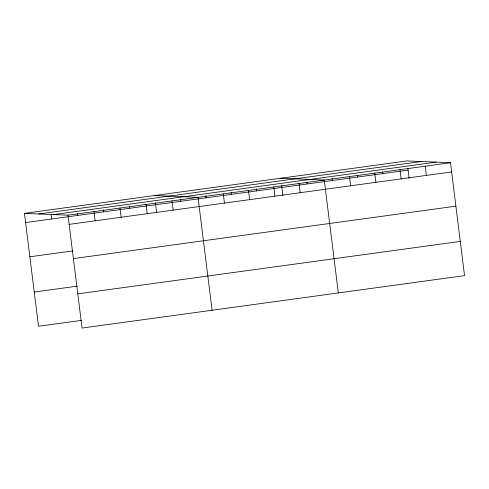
<?xml version="1.0" encoding="UTF-8"?>
<svg xmlns="http://www.w3.org/2000/svg" width="489" height="489" viewBox="0 0 489 489"><rect width="100%" height="100%" fill="white"/><g stroke="black" fill="none" stroke-linecap="round" stroke-linejoin="round"><path stroke-width="0.73" d="M24.45 213.369L406.952 160.93L450.485 162.739L464.55 275.631L82.048 328.07L67.983 215.172L24.45 213.369L38.515 326.261L81.614 320.356M38.814 213.962L421.316 161.523M53.619 214.579L436.121 162.14M67.983 215.172L450.485 162.739M25.599 222.568L408.101 170.129M69.132 224.378L451.634 171.939M29.86 256.786L72.959 250.881M73.393 258.595L455.895 206.162M34.248 292.043L77.354 286.138M77.788 293.852L460.29 241.413M280.729 178.234L324.262 180.044L338.327 292.935M154.5 195.539L198.039 197.348L212.098 310.24M425.241 166.199L426.39 175.404M407.924 168.717L409.116 178.314M399.996 169.659L401.145 178.864M382.679 172.177L382.85 173.595M374.751 173.118L375.9 182.324M357.435 175.637L357.606 177.055M349.507 176.578L350.656 185.783M332.098 178.393L332.361 180.514M306.854 181.853L307.116 183.974M299.017 183.503L300.167 192.709M281.609 185.313L282.893 195.618M273.773 186.963L274.916 196.168M256.364 188.772L256.627 190.899M248.528 190.423L249.671 199.628M231.12 192.232L231.383 194.359M223.284 193.882L224.427 203.088M205.875 195.698L206.138 197.819M180.63 199.157L180.893 201.279M172.024 200.912L173.173 210.117M155.38 202.617L156.572 212.177M146.015 204.475L147.165 213.681M129.463 206.89L129.634 208.308M120.007 208.045L121.15 217.244M103.362 209.75L103.625 211.871M93.998 211.609L95.141 220.814M77.354 213.314L77.617 215.441M51.076 214.757L51.608 219.005"/></g></svg>
